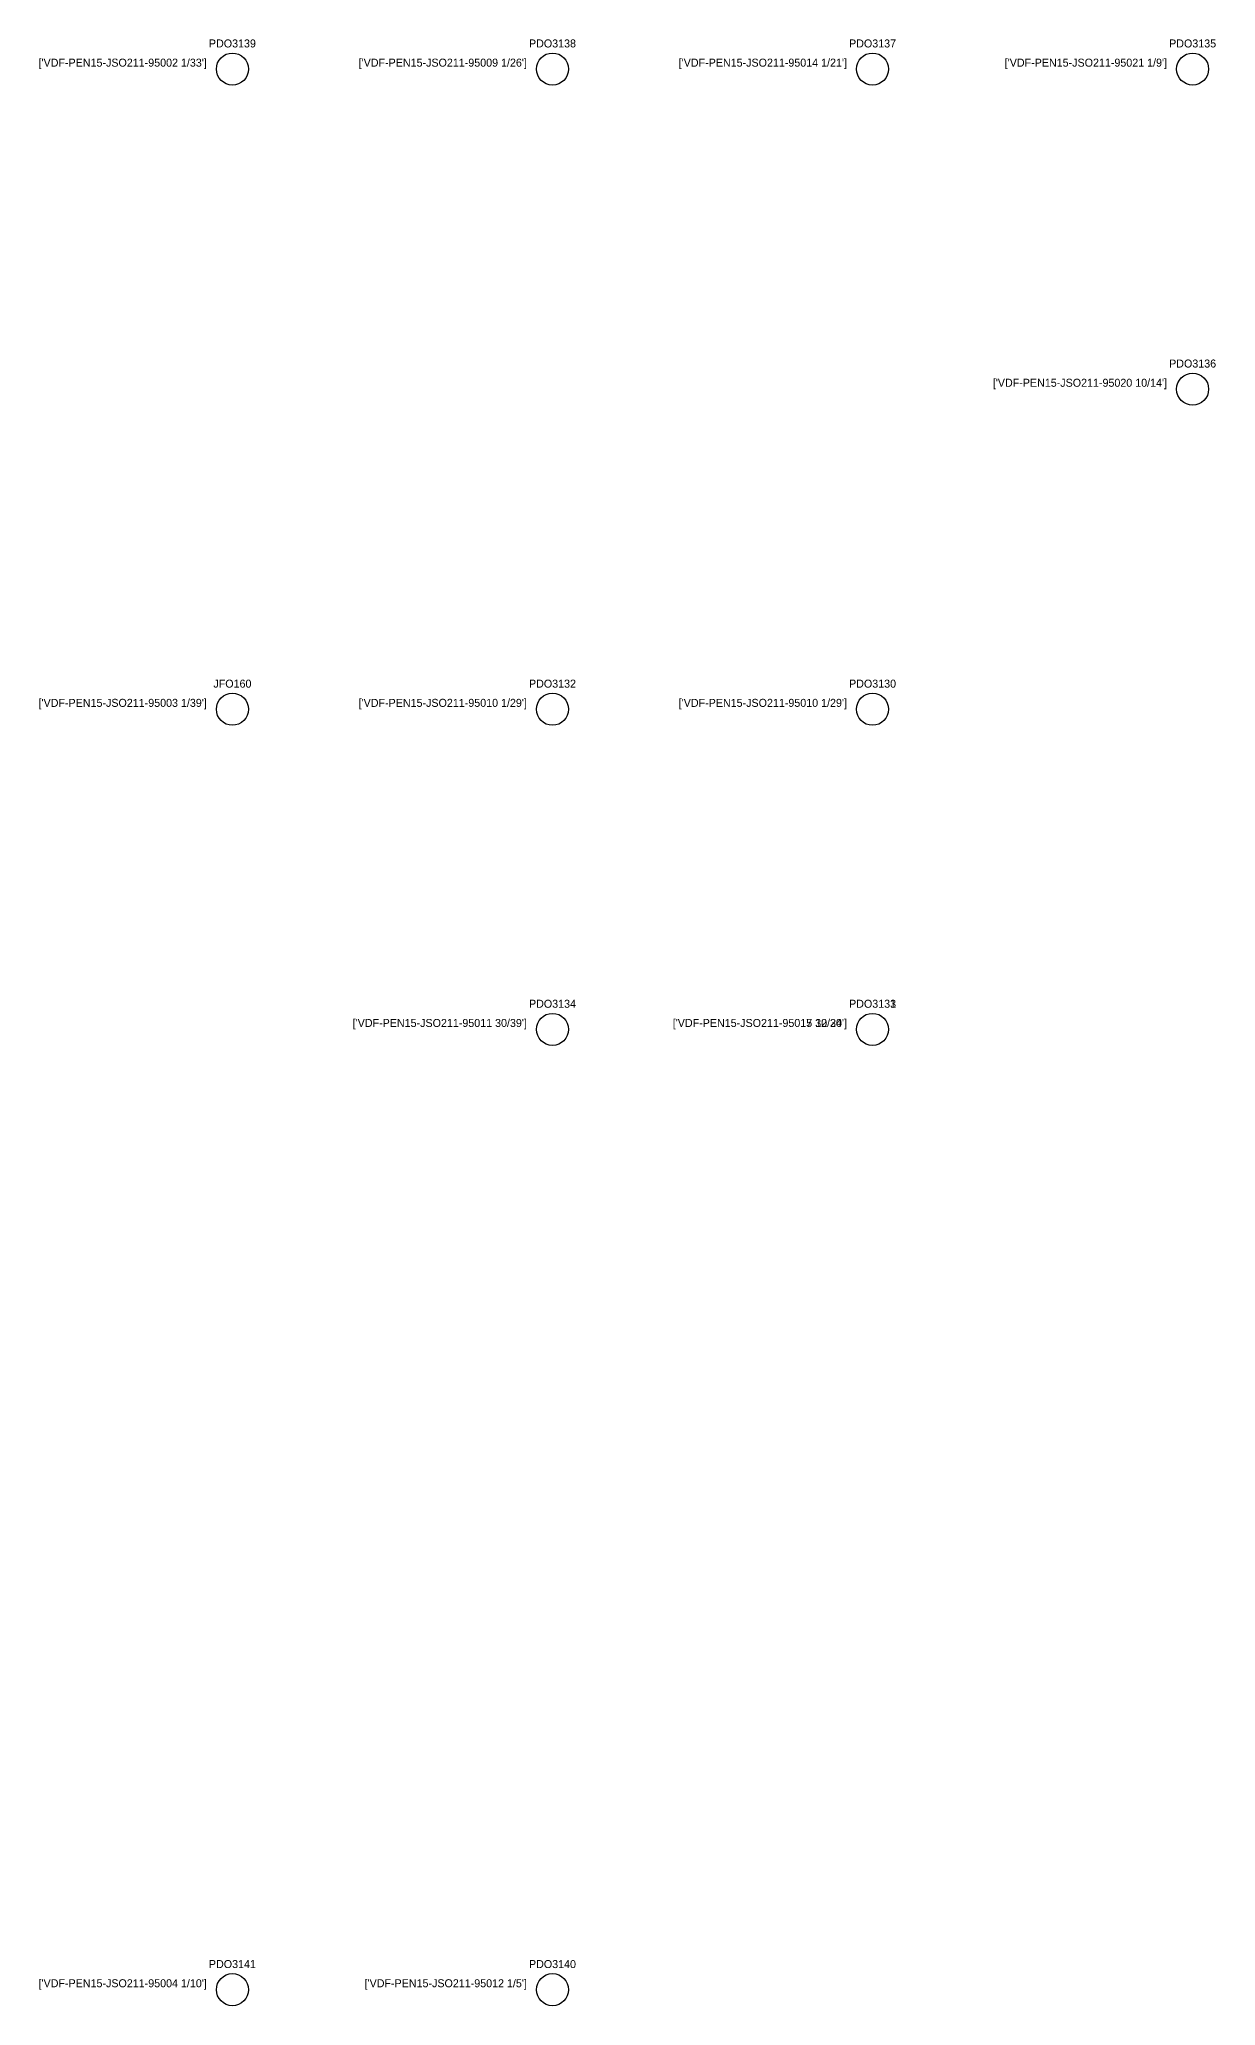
# Model space of a CAD drawing. Header units: metres. Extents: x -6 to 407, y -1605 to 22.
# Drawn here: x 40 to 407, y -1605 to -991 of the extents above; entities that cross this region are included whole.
import ezdxf
from ezdxf.enums import TextEntityAlignment as Align

# ---------------------------------------------------------------- set-up
doc = ezdxf.new("R2010")
doc.units = ezdxf.units.M
doc.layers.add('SINOP_JSFO', color=30, linetype='Continuous')
doc.layers.add('SINOP_PDO', color=4, linetype='Continuous')

# ---------------------------------------------------------------- blocks, each defined once
blk = doc.blocks.new('PDO')
at = {"layer": 'SINOP_PDO'}
blk.add_circle((0, 0), 0.5, dxfattribs=at)
blk = doc.blocks.new('JFO')
at = {"layer": 'SINOP_JSFO'}
blk.add_circle((0, 0), 0.5, dxfattribs=at)

msp = doc.modelspace()

# ---------------------------------------------------------------- block references
at = {"layer": 'SINOP_JSFO'}
ref = msp.add_blockref('JFO', (100, -1200), dxfattribs=dict(at, xscale=10, yscale=10))
ref.add_attrib('TIPO', 'JFO160', dxfattribs={"height": 2.5}).set_placement((100, -1192), align=Align.MIDDLE_CENTER)
ref.add_attrib('CABO', "['VDF-PEN15-JSO211-95003 1/39']", dxfattribs={"height": 2.5}).set_placement((92, -1200), align=Align.BOTTOM_RIGHT)
at = {"layer": 'SINOP_PDO'}
ref = msp.add_blockref('PDO', (100, -1000), dxfattribs=dict(at, xscale=10, yscale=10))
ref.add_attrib('TIPO', 'PDO3139', dxfattribs={"height": 2.5}).set_placement((100, -992), align=Align.MIDDLE_CENTER)
ref.add_attrib('CABO', "['VDF-PEN15-JSO211-95002 1/33']", dxfattribs={"height": 2.5}).set_placement((92, -1000), align=Align.BOTTOM_RIGHT)
ref = msp.add_blockref('PDO', (200, -1000), dxfattribs=dict(at, xscale=10, yscale=10))
ref.add_attrib('TIPO', 'PDO3138', dxfattribs={"height": 2.5}).set_placement((200, -992), align=Align.MIDDLE_CENTER)
ref.add_attrib('CABO', "['VDF-PEN15-JSO211-95009 1/26']", dxfattribs={"height": 2.5}).set_placement((192, -1000), align=Align.BOTTOM_RIGHT)
ref = msp.add_blockref('PDO', (300, -1000), dxfattribs=dict(at, xscale=10, yscale=10))
ref.add_attrib('TIPO', 'PDO3137', dxfattribs={"height": 2.5}).set_placement((300, -992), align=Align.MIDDLE_CENTER)
ref.add_attrib('CABO', "['VDF-PEN15-JSO211-95014 1/21']", dxfattribs={"height": 2.5}).set_placement((292, -1000), align=Align.BOTTOM_RIGHT)
ref = msp.add_blockref('PDO', (400, -1000), dxfattribs=dict(at, xscale=10, yscale=10))
ref.add_attrib('TIPO', 'PDO3135', dxfattribs={"height": 2.5}).set_placement((400, -992), align=Align.MIDDLE_CENTER)
ref.add_attrib('CABO', "['VDF-PEN15-JSO211-95021 1/9']", dxfattribs={"height": 2.5}).set_placement((392, -1000), align=Align.BOTTOM_RIGHT)
ref = msp.add_blockref('PDO', (400, -1100), dxfattribs=dict(at, xscale=10, yscale=10))
ref.add_attrib('TIPO', 'PDO3136', dxfattribs={"height": 2.5}).set_placement((400, -1092), align=Align.MIDDLE_CENTER)
ref.add_attrib('CABO', "['VDF-PEN15-JSO211-95020 10/14']", dxfattribs={"height": 2.5}).set_placement((392, -1100), align=Align.BOTTOM_RIGHT)
ref = msp.add_blockref('PDO', (200, -1200), dxfattribs=dict(at, xscale=10, yscale=10))
ref.add_attrib('TIPO', 'PDO3132', dxfattribs={"height": 2.5}).set_placement((200, -1192), align=Align.MIDDLE_CENTER)
ref.add_attrib('CABO', "['VDF-PEN15-JSO211-95010 1/29']", dxfattribs={"height": 2.5}).set_placement((192, -1200), align=Align.BOTTOM_RIGHT)
ref = msp.add_blockref('PDO', (300, -1200), dxfattribs=dict(at, xscale=10, yscale=10))
ref.add_attrib('TIPO', 'PDO3130', dxfattribs={"height": 2.5}).set_placement((300, -1192), align=Align.MIDDLE_CENTER)
ref.add_attrib('CABO', "['VDF-PEN15-JSO211-95010 1/29']", dxfattribs={"height": 2.5}).set_placement((292, -1200), align=Align.BOTTOM_RIGHT)
ref = msp.add_blockref('PDO', (200, -1300), dxfattribs=dict(at, xscale=10, yscale=10))
ref.add_attrib('TIPO', 'PDO3134', dxfattribs={"height": 2.5}).set_placement((200, -1292), align=Align.MIDDLE_CENTER)
ref.add_attrib('CABO', "['VDF-PEN15-JSO211-95011 30/39']", dxfattribs={"height": 2.5}).set_placement((192, -1300), align=Align.BOTTOM_RIGHT)
ref = msp.add_blockref('PDO', (300, -1300), dxfattribs=dict(at, xscale=10, yscale=10))
ref.add_attrib('TIPO', 'PDO3131', dxfattribs={"height": 2.5}).set_placement((300, -1292), align=Align.MIDDLE_CENTER)
ref.add_attrib('CABO', "['VDF-PEN15-JSO211-95015 12/20']", dxfattribs={"height": 2.5}).set_placement((292, -1300), align=Align.BOTTOM_RIGHT)
ref = msp.add_blockref('PDO', (300, -1300), dxfattribs=dict(at, xscale=10, yscale=10))
ref.add_attrib('TIPO', 'PDO3133', dxfattribs={"height": 2.5}).set_placement((300, -1292), align=Align.MIDDLE_CENTER)
ref.add_attrib('CABO', "['VDF-PEN15-JSO211-95017 30/34']", dxfattribs={"height": 2.5}).set_placement((292, -1300), align=Align.BOTTOM_RIGHT)
ref = msp.add_blockref('PDO', (100, -1600), dxfattribs=dict(at, xscale=10, yscale=10))
ref.add_attrib('TIPO', 'PDO3141', dxfattribs={"height": 2.5}).set_placement((100, -1592), align=Align.MIDDLE_CENTER)
ref.add_attrib('CABO', "['VDF-PEN15-JSO211-95004 1/10']", dxfattribs={"height": 2.5}).set_placement((92, -1600), align=Align.BOTTOM_RIGHT)
ref = msp.add_blockref('PDO', (200, -1600), dxfattribs=dict(at, xscale=10, yscale=10))
ref.add_attrib('TIPO', 'PDO3140', dxfattribs={"height": 2.5}).set_placement((200, -1592), align=Align.MIDDLE_CENTER)
ref.add_attrib('CABO', "['VDF-PEN15-JSO211-95012 1/5']", dxfattribs={"height": 2.5}).set_placement((192, -1600), align=Align.BOTTOM_RIGHT)

doc.saveas('drawing.dxf')
